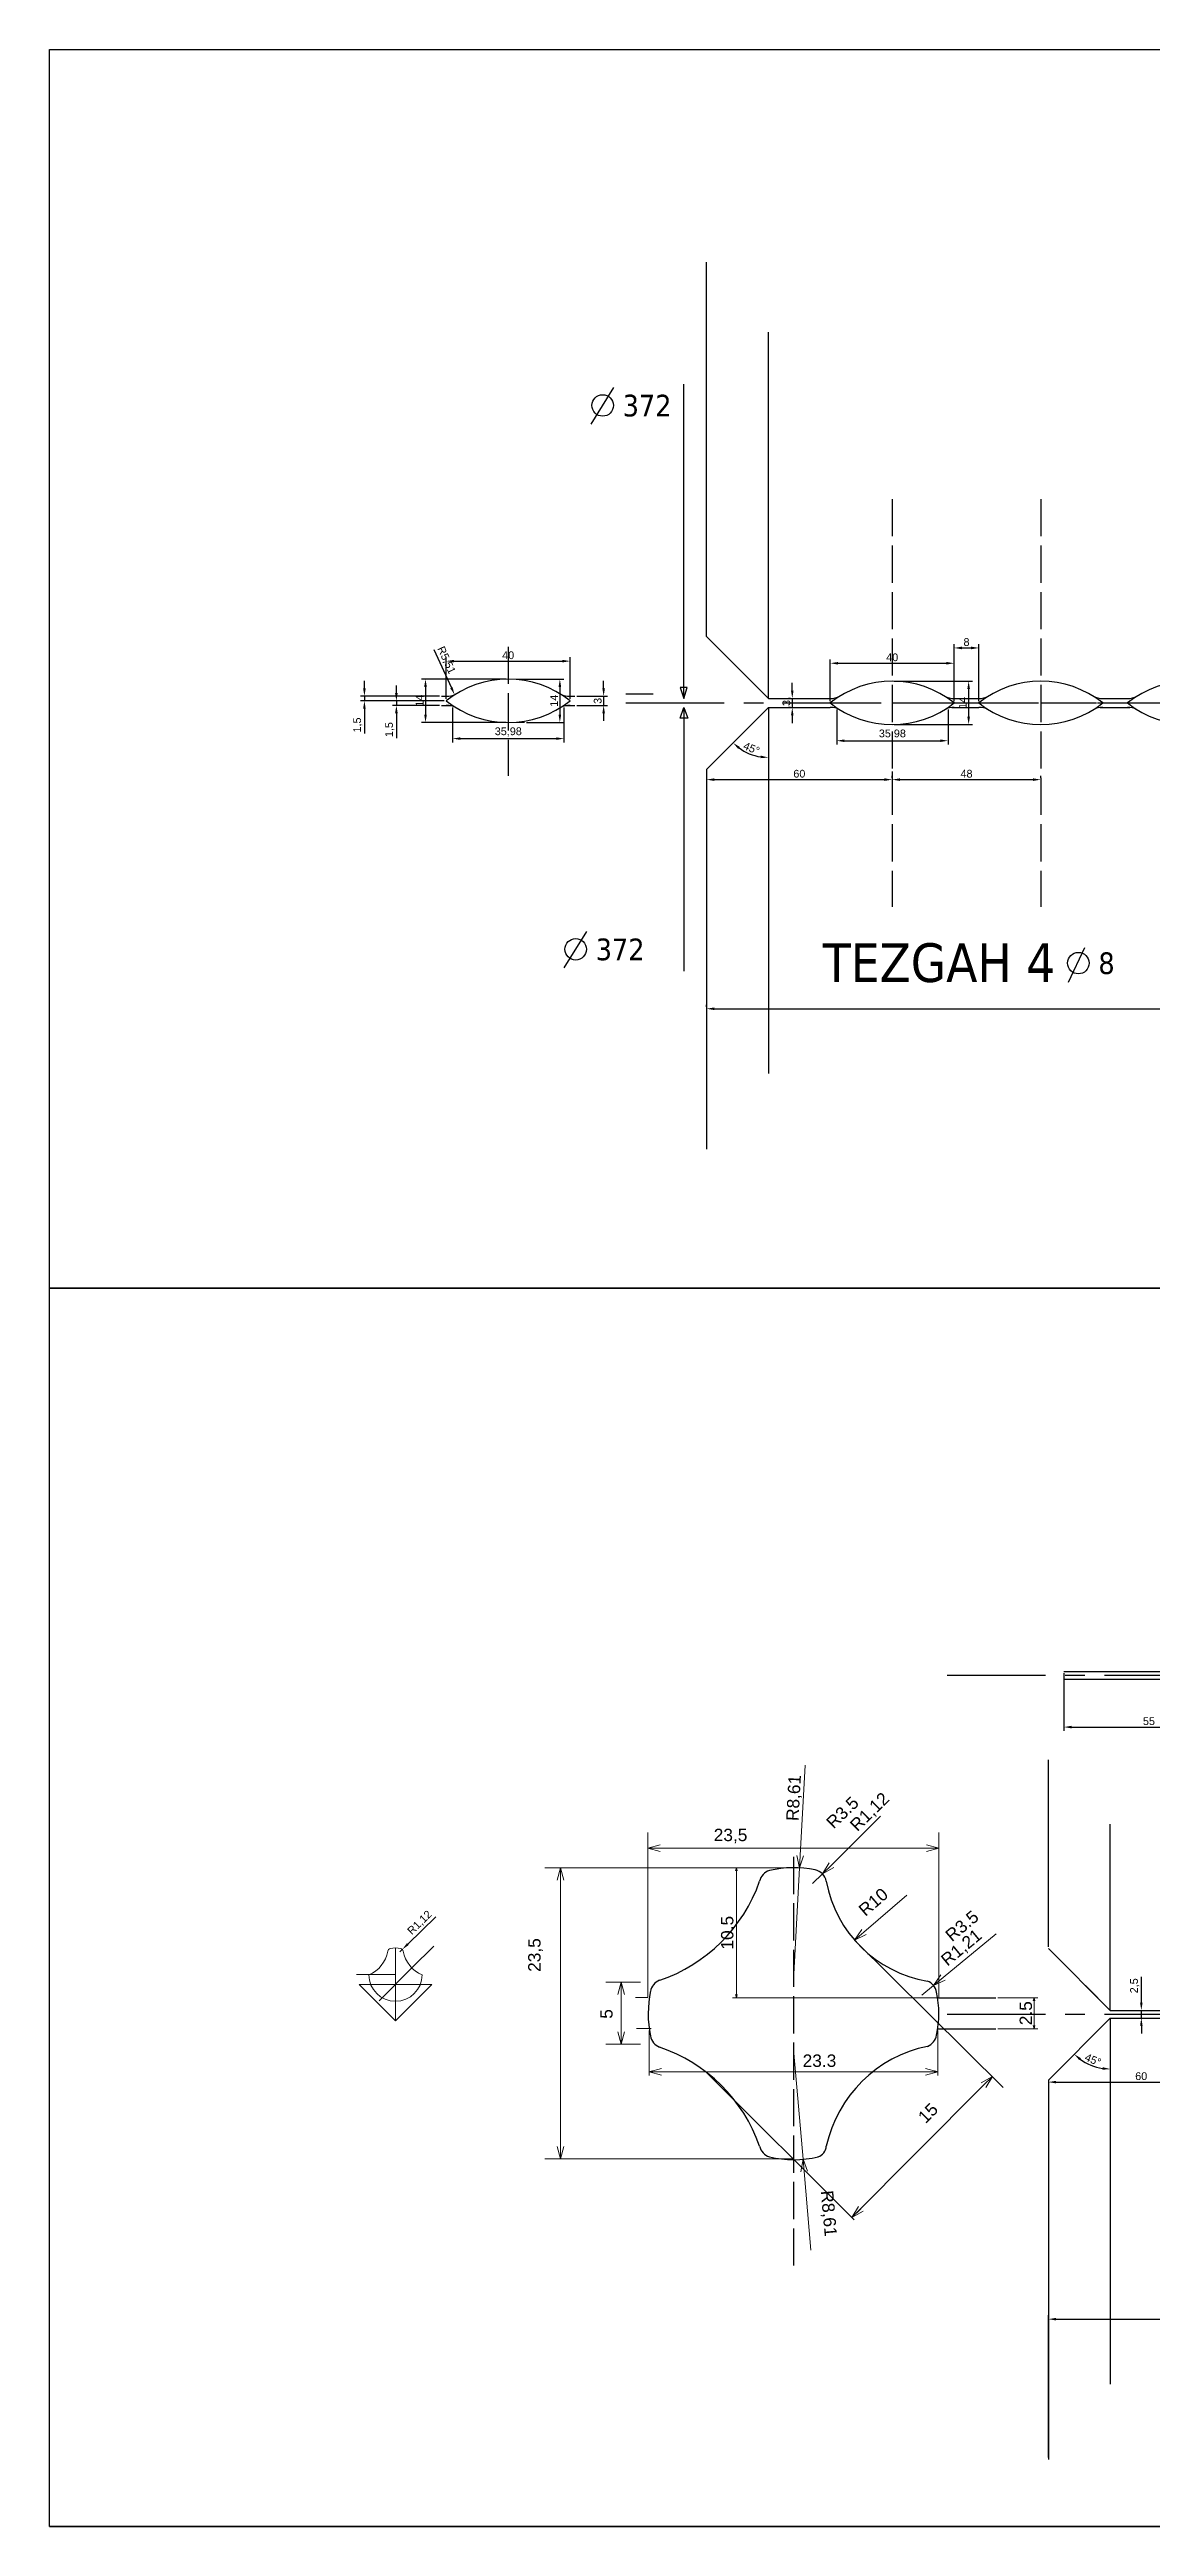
# Model space of a CAD drawing. Header units: millimetres. Extents: x 1526 to 31626, y -4643 to 9189.
# Drawn here: x 23046 to 23402, y -2243 to -1443 of the extents above; entities that cross this region are included whole.
import ezdxf

# ---------------------------------------------------------------- set-up
doc = ezdxf.new("R2010")
doc.units = ezdxf.units.MM
doc.linetypes.add('ACAD_ISO02W100', pattern=[15, 12, -3])
doc.linetypes.add('CENTER', pattern=[50.8, 31.75, -6.35, 6.35, -6.35])
doc.styles.get("Standard").update_dxf_attribs({"font": 'arial.ttf'})
doc.dimstyles.new('ISO-25', dxfattribs={"dimtxt": 2.5, "dimasz": 2.5, "dimexe": 1.25, "dimexo": 0.625, "dimtad": 1, "dimtxsty": 'Standard', "dimcen": 2.5, "dimadec": 0, "dimazin": 0, "dimtfac": 1, "dimtmove": 0, "dimatfit": 3, "dimfxl": 1, "dimarcsym": 0})

# ---------------------------------------------------------------- blocks, each defined once
blk = doc.blocks.new('*D2073')
at = {"color": 0, "lineweight": -2, "transparency": 16777216}
for p, q in [((23285.72, -1650.46), (23285.72, -1647.96)), ((23285.09, -1652.96), (23284.47, -1652.96)), ((23285.09, -1655.96), (23284.47, -1655.96)), ((23285.72, -1652.96), (23285.72, -1655.96)), ((23285.72, -1658.46), (23285.72, -1660.96))]:
    blk.add_line(p, q, dxfattribs=at)
at = {"color": 0, "transparency": 16777216}
for points in [[(23285.3, -1650.46), (23286.13, -1650.46), (23285.72, -1652.96)], [(23285.3, -1658.46), (23286.13, -1658.46), (23285.72, -1655.96)]]:
    blk.add_solid(points, dxfattribs=at)
at = {"layer": 'Defpoints', "color": 0, "transparency": 16777216}
for p in [(23285.72, -1652.96), (23285.72, -1655.96), (23285.72, -1655.96)]:
    blk.add_point(p, dxfattribs=at)
at = {"color": 0, "transparency": 16777216, "insert": (23283.82, -1654.46), "char_height": 2.5, "attachment_point": 5, "rotation": 90}
blk.add_mtext('3', dxfattribs=at)
blk = doc.blocks.new('*D2176')
at = {"color": 0, "lineweight": -2, "transparency": 16777216}
blk.add_arc((23278, -1655.96), 16.11, 233.89829, 261.10171, dxfattribs=at)
at = {"color": 0, "transparency": 16777216}
for points in [[(23268.24, -1669.29), (23268.78, -1668.66), (23266.61, -1667.35)], [(23275.54, -1671.46), (23275.48, -1672.29), (23278, -1672.07)]]:
    blk.add_solid(points, dxfattribs=at)
at = {"layer": 'Defpoints', "color": 0, "transparency": 16777216}
for p in [(23278, -1655.96), (23278, -1655.96), (23269.95, -1669.91), (23258, -1675.96), (23278, -1774.18)]:
    blk.add_point(p, dxfattribs=at)
at = {"color": 0, "transparency": 16777216, "insert": (23272.56, -1669.09), "char_height": 2.5, "attachment_point": 5, "rotation": 337.5}
blk.add_mtext('45°', dxfattribs=at)
blk = doc.blocks.new('*D2177')
at = {"color": 0, "lineweight": -2, "transparency": 16777216}
for p, q in [((23298, -1653.83), (23298, -1640.37)), ((23300.5, -1641.62), (23335.5, -1641.62)), ((23338, -1653.83), (23338, -1640.37))]:
    blk.add_line(p, q, dxfattribs=at)
at = {"color": 0, "transparency": 16777216}
for points in [[(23300.5, -1641.21), (23300.5, -1642.04), (23298, -1641.62)], [(23335.5, -1641.21), (23335.5, -1642.04), (23338, -1641.62)]]:
    blk.add_solid(points, dxfattribs=at)
at = {"layer": 'Defpoints', "color": 0, "transparency": 16777216}
for p in [(23338, -1641.62), (23298, -1654.46), (23338, -1654.46)]:
    blk.add_point(p, dxfattribs=at)
at = {"color": 0, "transparency": 16777216, "insert": (23318, -1639.72), "char_height": 2.5, "attachment_point": 5}
blk.add_mtext('40', dxfattribs=at)
blk = doc.blocks.new('*D2074')
at = {"color": 0, "lineweight": -2, "transparency": 16777216}
for p, q in [((23300.06, -1656.58), (23300.06, -1667.89)), ((23336.03, -1656.58), (23336.03, -1667.89)), ((23302.56, -1666.64), (23333.53, -1666.64))]:
    blk.add_line(p, q, dxfattribs=at)
at = {"color": 0, "transparency": 16777216}
for points in [[(23302.56, -1666.23), (23302.56, -1667.06), (23300.06, -1666.64)], [(23333.53, -1666.23), (23333.53, -1667.06), (23336.03, -1666.64)]]:
    blk.add_solid(points, dxfattribs=at)
at = {"layer": 'Defpoints', "color": 0, "transparency": 16777216}
for p in [(23300.06, -1655.96), (23336.03, -1655.96), (23336.03, -1666.64)]:
    blk.add_point(p, dxfattribs=at)
at = {"color": 0, "transparency": 16777216, "insert": (23318.05, -1664.52), "char_height": 2.5, "attachment_point": 5}
blk.add_mtext('35,98', dxfattribs=at)
blk = doc.blocks.new('*D2178')
at = {"color": 0, "lineweight": -2, "transparency": 16777216}
for p, q in [((23258, -1752.58), (23258, -1751.96)), ((23858, -1797.91), (23858, -1751.96)), ((23260.5, -1753.21), (23855.5, -1753.21))]:
    blk.add_line(p, q, dxfattribs=at)
at = {"color": 0, "transparency": 16777216}
for points in [[(23260.5, -1752.79), (23260.5, -1753.63), (23258, -1753.21)], [(23855.5, -1752.79), (23855.5, -1753.63), (23858, -1753.21)]]:
    blk.add_solid(points, dxfattribs=at)
at = {"layer": 'Defpoints', "color": 0, "transparency": 16777216}
for p in [(23258, -1753.21), (23858, -1753.21), (23858, -1798.53)]:
    blk.add_point(p, dxfattribs=at)
at = {"color": 0, "transparency": 16777216, "insert": (23558, -1751.31), "char_height": 2.5, "attachment_point": 5}
blk.add_mtext('600', dxfattribs=at)
blk = doc.blocks.new('*D2181')
at = {"color": 0, "lineweight": -2, "transparency": 16777216}
for p, q in [((23318.63, -1647.42), (23343.94, -1647.42)), ((23342.69, -1649.92), (23342.69, -1658.92)), ((23318.63, -1661.42), (23343.94, -1661.42))]:
    blk.add_line(p, q, dxfattribs=at)
at = {"color": 0, "transparency": 16777216}
for points in [[(23342.27, -1649.92), (23343.1, -1649.92), (23342.69, -1647.42)], [(23342.27, -1658.92), (23343.1, -1658.92), (23342.69, -1661.42)]]:
    blk.add_solid(points, dxfattribs=at)
at = {"layer": 'Defpoints', "color": 0, "transparency": 16777216}
for p in [(23318, -1647.42), (23318, -1661.42), (23342.69, -1661.42)]:
    blk.add_point(p, dxfattribs=at)
at = {"color": 0, "transparency": 16777216, "insert": (23340.8, -1654.42), "char_height": 2.5, "attachment_point": 5, "rotation": 90}
blk.add_mtext('14', dxfattribs=at)
blk = doc.blocks.new('*D2149')
at = {"color": 0, "lineweight": -2, "transparency": 16777216}
for p, q in [((23368.44, -2221.16), (23368.44, -2175.21)), ((23968.44, -2221.16), (23968.44, -2175.21)), ((23370.94, -2176.46), (23965.94, -2176.46))]:
    blk.add_line(p, q, dxfattribs=at)
at = {"color": 0, "transparency": 16777216}
for points in [[(23370.94, -2176.04), (23370.94, -2176.88), (23368.44, -2176.46)], [(23965.94, -2176.04), (23965.94, -2176.88), (23968.44, -2176.46)]]:
    blk.add_solid(points, dxfattribs=at)
at = {"layer": 'Defpoints', "color": 0, "transparency": 16777216}
for p in [(23968.44, -2176.46), (23368.44, -2221.78), (23968.44, -2221.78)]:
    blk.add_point(p, dxfattribs=at)
at = {"color": 0, "transparency": 16777216, "insert": (23668.44, -2174.56), "char_height": 2.5, "attachment_point": 5}
blk.add_mtext('600', dxfattribs=at)
blk = doc.blocks.new('*D2150')
at = {"color": 0, "lineweight": -2, "transparency": 16777216}
blk.add_arc((23388.44, -2079.21), 16.47, 233.70678, 261.29322, dxfattribs=at)
at = {"color": 0, "transparency": 16777216}
for points in [[(23378.42, -2092.8), (23378.96, -2092.17), (23376.8, -2090.85)], [(23385.98, -2095.07), (23385.92, -2095.9), (23388.44, -2095.68)]]:
    blk.add_solid(points, dxfattribs=at)
at = {"layer": 'Defpoints', "color": 0, "transparency": 16777216}
for p in [(23388.44, -2079.21), (23388.44, -2079.21), (23380.21, -2093.47), (23368.44, -2099.21), (23388.44, -2197.43)]:
    blk.add_point(p, dxfattribs=at)
at = {"color": 0, "transparency": 16777216, "insert": (23382.86, -2092.67), "char_height": 2.5, "attachment_point": 5, "rotation": 337.5}
blk.add_mtext('45°', dxfattribs=at)
blk = doc.blocks.new('*D2000')
at = {"color": 0, "lineweight": -2, "transparency": 16777216}
for p, q in [((23398.48, -2074.21), (23398.48, -2065.85)), ((23389.07, -2076.71), (23399.73, -2076.71)), ((23389.07, -2079.21), (23399.73, -2079.21)), ((23398.48, -2079.21), (23398.48, -2076.71)), ((23398.48, -2081.71), (23398.48, -2084.21))]:
    blk.add_line(p, q, dxfattribs=at)
at = {"color": 0, "transparency": 16777216}
for points in [[(23398.06, -2074.21), (23398.89, -2074.21), (23398.48, -2076.71)], [(23398.06, -2081.71), (23398.89, -2081.71), (23398.48, -2079.21)]]:
    blk.add_solid(points, dxfattribs=at)
at = {"layer": 'Defpoints', "color": 0, "transparency": 16777216}
for p in [(23388.44, -2076.71), (23388.44, -2079.21), (23398.48, -2076.71)]:
    blk.add_point(p, dxfattribs=at)
at = {"color": 0, "transparency": 16777216, "insert": (23396.35, -2068.78), "char_height": 2.5, "attachment_point": 5, "rotation": 90}
blk.add_mtext('2,5', dxfattribs=at)
blk = doc.blocks.new('*D2082')
at = {"color": 0, "lineweight": -2, "transparency": 16777216}
for p, q in [((23258, -1676.58), (23258, -1680.46)), ((23260.5, -1679.21), (23315.5, -1679.21)), ((23318, -1676.58), (23318, -1680.46))]:
    blk.add_line(p, q, dxfattribs=at)
at = {"color": 0, "transparency": 16777216}
for points in [[(23260.5, -1678.79), (23260.5, -1679.63), (23258, -1679.21)], [(23315.5, -1678.79), (23315.5, -1679.63), (23318, -1679.21)]]:
    blk.add_solid(points, dxfattribs=at)
at = {"layer": 'Defpoints', "color": 0, "transparency": 16777216}
for p in [(23258, -1675.96), (23318, -1675.96), (23318, -1679.21)]:
    blk.add_point(p, dxfattribs=at)
at = {"color": 0, "transparency": 16777216, "insert": (23288, -1677.31), "char_height": 2.5, "attachment_point": 5}
blk.add_mtext('60', dxfattribs=at)
blk = doc.blocks.new('*D2083')
at = {"color": 0, "lineweight": -2, "transparency": 16777216}
for p, q in [((23318, -1678.58), (23318, -1677.96)), ((23320.5, -1679.21), (23363.5, -1679.21)), ((23366, -1678.58), (23366, -1677.96))]:
    blk.add_line(p, q, dxfattribs=at)
at = {"color": 0, "transparency": 16777216}
for points in [[(23320.5, -1678.79), (23320.5, -1679.63), (23318, -1679.21)], [(23363.5, -1678.79), (23363.5, -1679.63), (23366, -1679.21)]]:
    blk.add_solid(points, dxfattribs=at)
at = {"layer": 'Defpoints', "color": 0, "transparency": 16777216}
for p in [(23318, -1679.21), (23366, -1679.21), (23366, -1679.21)]:
    blk.add_point(p, dxfattribs=at)
at = {"color": 0, "transparency": 16777216, "insert": (23342, -1677.31), "char_height": 2.5, "attachment_point": 5}
blk.add_mtext('48', dxfattribs=at)
blk = doc.blocks.new('*D2237')
at = {"color": 0, "lineweight": -2, "transparency": 16777216}
for p, q in [((23368.44, -2099.83), (23368.44, -2101.13)), ((23370.94, -2099.88), (23425.94, -2099.88)), ((23428.44, -2099.83), (23428.44, -2101.13))]:
    blk.add_line(p, q, dxfattribs=at)
at = {"color": 0, "transparency": 16777216}
for points in [[(23370.94, -2099.47), (23370.94, -2100.3), (23368.44, -2099.88)], [(23425.94, -2099.47), (23425.94, -2100.3), (23428.44, -2099.88)]]:
    blk.add_solid(points, dxfattribs=at)
at = {"layer": 'Defpoints', "color": 0, "transparency": 16777216}
for p in [(23368.44, -2099.21), (23428.44, -2099.21), (23428.44, -2099.88)]:
    blk.add_point(p, dxfattribs=at)
at = {"color": 0, "transparency": 16777216, "insert": (23398.44, -2097.98), "char_height": 2.5, "attachment_point": 5}
blk.add_mtext('60', dxfattribs=at)
blk = doc.blocks.new('*D2184')
at = {"color": 0, "lineweight": -2, "transparency": 16777216}
for p, q in [((23373.44, -1967.85), (23373.44, -1986.47)), ((23428.44, -1970.35), (23428.44, -1986.47)), ((23375.94, -1985.22), (23425.94, -1985.22))]:
    blk.add_line(p, q, dxfattribs=at)
at = {"color": 0, "transparency": 16777216}
for points in [[(23375.94, -1984.81), (23375.94, -1985.64), (23373.44, -1985.22)], [(23425.94, -1984.81), (23425.94, -1985.64), (23428.44, -1985.22)]]:
    blk.add_solid(points, dxfattribs=at)
at = {"layer": 'Defpoints', "color": 0, "transparency": 16777216}
for p in [(23373.44, -1967.23), (23428.44, -1969.73), (23428.44, -1985.22)]:
    blk.add_point(p, dxfattribs=at)
at = {"color": 0, "transparency": 16777216, "insert": (23400.94, -1983.33), "char_height": 2.5, "attachment_point": 5}
blk.add_mtext('55', dxfattribs=at)
blk = doc.blocks.new('*D2191')
at = {"color": 0, "lineweight": -2, "transparency": 16777216}
for p, q in [((23338, -1653.21), (23338, -1635.43)), ((23340.5, -1636.68), (23343.5, -1636.68)), ((23346, -1653.83), (23346, -1635.43))]:
    blk.add_line(p, q, dxfattribs=at)
at = {"color": 0, "transparency": 16777216}
for points in [[(23340.5, -1636.26), (23340.5, -1637.1), (23338, -1636.68)], [(23343.5, -1636.26), (23343.5, -1637.1), (23346, -1636.68)]]:
    blk.add_solid(points, dxfattribs=at)
at = {"layer": 'Defpoints', "color": 0, "transparency": 16777216}
for p in [(23346, -1636.68), (23338, -1653.83), (23346, -1654.46)]:
    blk.add_point(p, dxfattribs=at)
at = {"color": 0, "transparency": 16777216, "insert": (23342, -1634.78), "char_height": 2.5, "attachment_point": 5}
blk.add_mtext('8', dxfattribs=at)
blk = doc.blocks.new('_Open30')
at = {"color": 0, "linetype": 'ByBlock', "lineweight": -2}
for p, q in [((-1, 0.27), (0, 0)), ((0, 0), (-1, -0.27)), ((0, 0), (-1, 0))]:
    blk.add_line(p, q, dxfattribs=at)
blk = doc.blocks.new('*D1990')
at = {"color": 0, "lineweight": -2, "transparency": 16777216}
for p, q in [((23175.99, -1655.9), (23175.99, -1667.21)), ((23211.97, -1655.9), (23211.97, -1667.21)), ((23178.49, -1665.96), (23209.47, -1665.96))]:
    blk.add_line(p, q, dxfattribs=at)
at = {"color": 0, "transparency": 16777216}
for points in [[(23178.49, -1665.54), (23178.49, -1666.38), (23175.99, -1665.96)], [(23209.47, -1665.54), (23209.47, -1666.38), (23211.97, -1665.96)]]:
    blk.add_solid(points, dxfattribs=at)
at = {"layer": 'Defpoints', "color": 0, "transparency": 16777216}
for p in [(23175.99, -1655.27), (23211.97, -1655.27), (23211.97, -1665.96)]:
    blk.add_point(p, dxfattribs=at)
at = {"color": 0, "transparency": 16777216, "insert": (23193.98, -1663.83), "char_height": 2.5, "attachment_point": 5}
blk.add_mtext('35,98', dxfattribs=at)
blk = doc.blocks.new('*D1991')
at = {"color": 0, "lineweight": -2, "transparency": 16777216}
for p, q in [((23173.94, -1653.15), (23173.94, -1639.69)), ((23213.94, -1653.15), (23213.94, -1639.69)), ((23176.44, -1640.94), (23211.44, -1640.94))]:
    blk.add_line(p, q, dxfattribs=at)
at = {"color": 0, "transparency": 16777216}
for points in [[(23176.44, -1640.52), (23176.44, -1641.36), (23173.94, -1640.94)], [(23211.44, -1640.52), (23211.44, -1641.36), (23213.94, -1640.94)]]:
    blk.add_solid(points, dxfattribs=at)
at = {"layer": 'Defpoints', "color": 0, "transparency": 16777216}
for p in [(23213.94, -1640.94), (23173.94, -1653.77), (23213.94, -1653.77)]:
    blk.add_point(p, dxfattribs=at)
at = {"color": 0, "transparency": 16777216, "insert": (23193.94, -1639.04), "char_height": 2.5, "attachment_point": 5}
blk.add_mtext('40', dxfattribs=at)
blk = doc.blocks.new('*D2117')
at = {"color": 0, "lineweight": -2, "transparency": 16777216}
blk.add_line((23169.91, -1637.18), (23175.59, -1649.51), dxfattribs=at)
at = {"color": 0, "transparency": 16777216}
blk.add_solid([(23175.97, -1649.34), (23175.21, -1649.69), (23176.64, -1651.78)], dxfattribs=at)
at = {"layer": 'Defpoints', "color": 0, "transparency": 16777216}
for p in [(23174.34, -1646.78), (23176.64, -1651.78)]:
    blk.add_point(p, dxfattribs=at)
at = {"color": 0, "lineweight": 15, "transparency": 16777216, "insert": (23173.86, -1640.67), "char_height": 2.5, "attachment_point": 5, "rotation": 294.72613}
blk.add_mtext('R5,51', dxfattribs=at)
blk = doc.blocks.new('*D2118')
at = {"color": 0, "lineweight": -2, "transparency": 16777216}
for p, q in [((23224.78, -1649.77), (23224.78, -1647.27)), ((23216.15, -1652.27), (23226.03, -1652.27)), ((23216.15, -1655.27), (23226.03, -1655.27)), ((23224.78, -1652.27), (23224.78, -1655.27)), ((23224.78, -1657.77), (23224.78, -1660.27))]:
    blk.add_line(p, q, dxfattribs=at)
at = {"color": 0, "transparency": 16777216}
for points in [[(23224.36, -1649.77), (23225.19, -1649.77), (23224.78, -1652.27)], [(23224.36, -1657.77), (23225.19, -1657.77), (23224.78, -1655.27)]]:
    blk.add_solid(points, dxfattribs=at)
at = {"layer": 'Defpoints', "color": 0, "transparency": 16777216}
for p in [(23215.52, -1652.27), (23215.52, -1655.27), (23224.78, -1655.27)]:
    blk.add_point(p, dxfattribs=at)
at = {"color": 0, "lineweight": 15, "transparency": 16777216, "insert": (23222.87, -1653.77), "char_height": 2.5, "attachment_point": 5, "rotation": 90}
blk.add_mtext('3', dxfattribs=at)
blk = doc.blocks.new('*D2119')
at = {"color": 0, "lineweight": -2, "transparency": 16777216}
for p, q in [((23193.31, -1646.74), (23165.99, -1646.74)), ((23167.24, -1649.24), (23167.24, -1658.24)), ((23193.31, -1660.74), (23165.99, -1660.74))]:
    blk.add_line(p, q, dxfattribs=at)
at = {"color": 0, "transparency": 16777216}
for points in [[(23166.82, -1649.24), (23167.66, -1649.24), (23167.24, -1646.74)], [(23166.82, -1658.24), (23167.66, -1658.24), (23167.24, -1660.74)]]:
    blk.add_solid(points, dxfattribs=at)
at = {"layer": 'Defpoints', "color": 0, "transparency": 16777216}
for p in [(23193.94, -1646.74), (23167.24, -1660.74), (23193.94, -1660.74)]:
    blk.add_point(p, dxfattribs=at)
at = {"color": 0, "lineweight": 15, "transparency": 16777216, "insert": (23165.36, -1653.74), "char_height": 2.5, "attachment_point": 5, "rotation": 90}
blk.add_mtext('14', dxfattribs=at)
blk = doc.blocks.new('*D2120')
at = {"color": 0, "lineweight": -2, "transparency": 16777216}
for p, q in [((23196.53, -1646.74), (23211.89, -1646.74)), ((23210.64, -1649.24), (23210.64, -1658.24)), ((23199.82, -1660.74), (23211.89, -1660.74))]:
    blk.add_line(p, q, dxfattribs=at)
at = {"color": 0, "transparency": 16777216}
for points in [[(23210.22, -1649.24), (23211.05, -1649.24), (23210.64, -1646.74)], [(23210.22, -1658.24), (23211.05, -1658.24), (23210.64, -1660.74)]]:
    blk.add_solid(points, dxfattribs=at)
at = {"layer": 'Defpoints', "color": 0, "transparency": 16777216}
for p in [(23195.9, -1646.74), (23199.2, -1660.74), (23210.64, -1660.74)]:
    blk.add_point(p, dxfattribs=at)
at = {"color": 0, "lineweight": 15, "transparency": 16777216, "insert": (23208.76, -1653.74), "char_height": 2.5, "attachment_point": 5, "rotation": 90}
blk.add_mtext('14', dxfattribs=at)
blk = doc.blocks.new('*D2121')
at = {"color": 0, "lineweight": -2, "transparency": 16777216}
for p, q in [((23147.5, -1649.77), (23147.5, -1647.27)), ((23171.78, -1652.27), (23146.25, -1652.27)), ((23173.31, -1653.77), (23146.25, -1653.77)), ((23147.5, -1652.27), (23147.5, -1653.77)), ((23147.5, -1656.27), (23147.5, -1664.36))]:
    blk.add_line(p, q, dxfattribs=at)
at = {"color": 0, "transparency": 16777216}
for points in [[(23147.08, -1649.77), (23147.91, -1649.77), (23147.5, -1652.27)], [(23147.08, -1656.27), (23147.91, -1656.27), (23147.5, -1653.77)]]:
    blk.add_solid(points, dxfattribs=at)
at = {"layer": 'Defpoints', "color": 0, "transparency": 16777216}
for p in [(23147.5, -1653.77), (23172.41, -1652.27), (23173.94, -1653.77)]:
    blk.add_point(p, dxfattribs=at)
at = {"color": 0, "lineweight": 15, "transparency": 16777216, "insert": (23145.37, -1661.57), "char_height": 2.5, "attachment_point": 5, "rotation": 90}
blk.add_mtext('1,5', dxfattribs=at)
blk = doc.blocks.new('*D2122')
at = {"color": 0, "lineweight": -2, "transparency": 16777216}
for p, q in [((23173.31, -1653.77), (23156.58, -1653.77)), ((23171.78, -1655.27), (23156.58, -1655.27)), ((23157.83, -1651.27), (23157.83, -1648.77)), ((23157.83, -1653.77), (23157.83, -1655.27)), ((23157.83, -1657.77), (23157.83, -1665.86))]:
    blk.add_line(p, q, dxfattribs=at)
at = {"color": 0, "transparency": 16777216}
for points in [[(23157.41, -1651.27), (23158.25, -1651.27), (23157.83, -1653.77)], [(23157.41, -1657.77), (23158.25, -1657.77), (23157.83, -1655.27)]]:
    blk.add_solid(points, dxfattribs=at)
at = {"layer": 'Defpoints', "color": 0, "transparency": 16777216}
for p in [(23157.83, -1655.27), (23172.41, -1655.27), (23173.94, -1653.77)]:
    blk.add_point(p, dxfattribs=at)
at = {"color": 0, "lineweight": 15, "transparency": 16777216, "insert": (23155.7, -1663.07), "char_height": 2.5, "attachment_point": 5, "rotation": 90}
blk.add_mtext('1,5', dxfattribs=at)
blk = doc.blocks.new('*D2131')
at = {"color": 0, "lineweight": -2, "transparency": 16777216}
for p, q in [((23170.55, -2046.47), (23161.54, -2055.29)), ((23158.95, -2057.83), (23159.75, -2057.04))]:
    blk.add_line(p, q, dxfattribs=at)
at = {"color": 0, "transparency": 16777216}
blk.add_solid([(23161.25, -2054.99), (23161.83, -2055.59), (23159.75, -2057.04)], dxfattribs=at)
at = {"layer": 'Defpoints', "color": 0, "transparency": 16777216}
for p in [(23158.95, -2057.83), (23159.75, -2057.04)]:
    blk.add_point(p, dxfattribs=at)
at = {"color": 0, "lineweight": 15, "transparency": 16777216, "insert": (23165.45, -2048.48), "char_height": 2.5, "attachment_point": 5, "rotation": 44.42232}
blk.add_mtext('R1,12', dxfattribs=at)

msp = doc.modelspace()

# ---------------------------------------------------------------- linework, layer by layer
for p, q in [((23258.00326, -1632.95665), (23258.00326, -1512.08074)), ((23278.00326, -1650.95665), (23278.00326, -1534.73518)), ((23278.00326, -1652.95665), (23278.00326, -1534.97526)), ((23250.70225, -1652.95665), (23250.70225, -1551.47893)), ((23220.74354, -1564.37401), (23228.02534, -1552.60681)), ((23278.00326, -1652.95665), (23258.00326, -1632.95665)), ((23278.00326, -1652.95665), (23278.00326, -1632.95665)), ((23278.00326, -1652.95665), (23270.00326, -1644.95665)), ((23172.40598, -1652.27309), (23173.93795, -1652.27309)), ((23172.40598, -1655.27309), (23175.99229, -1655.27309)), ((23211.88361, -1655.27309), (23215.52458, -1655.27309)), ((23213.14358, -1652.27309), (23215.52458, -1652.27309)), ((23231.93343, -1651.45665), (23240.7278, -1651.45665)), ((23231.93343, -1654.45665), (23240.7278, -1654.45665)), ((23249.5363, -1659.41164), (23250.70225, -1655.95665)), ((23251.79537, -1649.50166), (23249.53631, -1649.50166)), ((23249.53631, -1649.50166), (23250.70225, -1652.95665)), ((23250.70225, -1655.95665), (23250.70224, -1741.09501)), ((23250.70225, -1652.95665), (23251.79537, -1649.50166)), ((23250.70225, -1655.95665), (23251.98653, -1659.41164)), ((23278.00326, -1655.95665), (23258.00326, -1675.95665)), ((23278.00326, -1652.95665), (23278.00326, -1650.95665)), ((23278.00326, -1652.95665), (23298.00326, -1652.95665)), ((23278.00326, -1655.95665), (23278.00326, -1774.17812)), ((23278.00326, -1655.95665), (23298.00326, -1655.95665)), ((23337.20889, -1652.95665), (23346.00326, -1652.95665)), ((23337.20889, -1655.95665), (23346.00326, -1655.95665)), ((23385.20889, -1652.95665), (23394.00326, -1652.95665)), ((23385.20889, -1652.95665), (23394.00326, -1652.95665)), ((23385.20889, -1655.95665), (23394.00326, -1655.95665)), ((23385.20889, -1655.95665), (23394.00326, -1655.95665)), ((23386.00326, -1652.95665), (23394.79763, -1652.95665)), ((23386.00326, -1655.95665), (23394.79763, -1655.95665)), ((23251.98653, -1659.41164), (23249.5363, -1659.41164)), ((23278.00326, -1657.95665), (23278.00326, -1774.17812)), ((23258.00326, -1675.95665), (23258.00326, -1725.38725)), ((23258.00326, -1675.95665), (23258.00326, -1798.53237)), ((23212.03223, -1740.01745), (23219.31403, -1728.25025)), ((23374.93998, -1744.59663), (23380.23142, -1733.43486)), ((23373.44422, -1967.2291), (23416.78104, -1967.2291)), ((23373.44422, -1969.7291), (23416.77089, -1969.7291)), ((23368.4407, -2056.20851), (23368.4407, -1995.77055)), ((23388.4407, -2076.70851), (23388.4407, -2016.59777)), ((23388.4407, -2074.70851), (23388.4407, -2016.59777)), ((23388.4407, -2076.70851), (23368.4407, -2056.70851)), ((23388.4407, -2076.70851), (23388.4407, -2056.70851)), ((23388.4407, -2076.70851), (23380.4407, -2068.70851)), ((23332.68104, -2072.64549), (23351.49566, -2072.63191)), ((23388.4407, -2079.20851), (23368.4407, -2099.20851)), ((23388.4407, -2076.70851), (23388.4407, -2074.70851)), ((23388.4407, -2076.70851), (23416.79906, -2076.70851)), ((23388.4407, -2079.20851), (23388.4407, -2197.42998)), ((23388.4407, -2079.20851), (23416.78892, -2079.20851)), ((23332.72581, -2082.64549), (23351.49566, -2082.63195)), ((23388.4407, -2081.20851), (23388.4407, -2197.42998)), ((23368.4407, -2099.20851), (23368.4407, -2221.78423)), ((23368.4407, -2099.20851), (23368.4407, -2148.63911))]:
    msp.add_line(p, q)
at = {"linetype": 'ACAD_ISO02W100'}
for p, q in [((23318.00326, -1588.62312), (23318.00326, -1720.29018)), ((23366.00326, -1588.62312), (23366.00326, -1720.29018)), ((23193.93795, -1636.31535), (23193.93795, -1677.96099)), ((23286.11634, -2027.14429), (23286.11634, -2159.62615))]:
    msp.add_line(p, q, dxfattribs=at)
at = {"color": 3, "lineweight": 15}
for p, q in [((23193.93795, -1646.73907), (23195.90041, -1646.73907)), ((23193.93795, -1660.73767), (23199.19863, -1660.73767)), ((23162.84207, -2063.01819), (23169.91313, -2055.94712)), ((23152.23547, -2073.62479), (23162.84207, -2063.01819)), ((23157.53877, -2056.57149), (23157.53877, -2080.07149)), ((23157.53877, -2056.57149), (23157.53877, -2065.18149)), ((23157.53877, -2056.57149), (23157.53877, -2065.18149)), ((23157.53877, -2065.18149), (23144.96951, -2065.18149)), ((23145.78877, -2068.32149), (23169.28877, -2068.32149)), ((23157.53877, -2080.07149), (23145.78877, -2068.32149)), ((23169.28877, -2068.32149), (23157.53877, -2080.07149)), ((23239.07947, -2072.57385), (23235.0945, -2072.57385)), ((23240.11588, -2082.57053), (23235.37809, -2082.57053))]:
    msp.add_line(p, q, dxfattribs=at)
at = {"color": 1, "linetype": 'CENTER'}
for p, q in [((23231.93344, -1654.45665), (23895.85624, -1654.45665)), ((23335.75189, -1968.4791), (24025.04447, -1968.4791)), ((23335.76992, -2077.95851), (24025.0625, -2077.95851))]:
    msp.add_line(p, q, dxfattribs=at)
at = {"lineweight": 5}
for p, q in [((23289.85727, -1997.53656), (23288.30032, -2026.70422)), ((23314.23682, -2013.97122), (23298.34799, -2029.8329)), ((23243.07947, -2024.31889), (23329.07947, -2024.31889)), ((23267.67838, -2071.63191), (23267.67838, -2031.64508)), ((23286.16926, -2065.07394), (23288.0785, -2030.69806)), ((23210.82983, -2034.64508), (23210.82983, -2120.64508)), ((23292.26889, -2035.77066), (23295.48649, -2032.62787)), ((23322.76969, -2039.53625), (23308.86213, -2051.41098)), ((23351.54323, -2051.97556), (23334.41246, -2066.12332)), ((23230.48588, -2071.64549), (23230.48588, -2083.64549)), ((23327.58748, -2071.7554), (23331.32729, -2068.66925)), ((23363.80324, -2073.63191), (23363.80324, -2081.63195)), ((23286.16926, -2090.51294), (23289.20561, -2124.80765)), ((23240.50919, -2096.53597), (23331.72581, -2096.53597)), ((23305.0091, -2143.61476), (23347.52388, -2100.88538)), ((23291.70054, -2154.18662), (23289.55838, -2128.79206))]:
    msp.add_line(p, q, dxfattribs=at)
at = {"color": 251, "lineweight": 5}
for p, q in [((23239.07947, -2072.57385), (23239.07947, -2019.31889)), ((23333.07947, -2072.6452), (23333.07947, -2019.31889)), ((23286.11634, -2030.64508), (23205.82983, -2030.64508)), ((23246.59808, -2030.64508), (23268.92838, -2030.64508)), ((23305.84159, -2054.03325), (23353.8896, -2101.57646)), ((23236.66926, -2067.64549), (23225.48588, -2067.64549)), ((23350.87066, -2072.63191), (23266.42838, -2072.63191)), ((23352.12066, -2072.63191), (23365.05324, -2072.63191)), ((23236.66926, -2087.64549), (23225.48588, -2087.64549)), ((23239.50919, -2083.19885), (23239.50919, -2097.78597)), ((23332.72581, -2083.27049), (23332.72581, -2097.78597)), ((23352.12066, -2082.63195), (23365.05324, -2082.63195)), ((23257.76139, -2096.53597), (23305.75537, -2144.35728)), ((23286.11634, -2124.64508), (23205.82983, -2124.64508))]:
    msp.add_line(p, q, dxfattribs=at)
at = {"color": 2}
for points in [[(23045.7824, -1443.4056), (24080.04857, -1443.4056)], [(23045.7824, -1843.4056), (23045.7824, -1443.4056), (24080.04857, -1443.4056), (24080.04857, -1843.4056), (23045.7824, -1843.4056), (23045.7824, -1443.4056)], [(23045.78237, -2243.4056), (23045.78237, -1843.4056), (24080.04854, -1843.4056), (24080.04854, -2243.4056), (23045.78237, -2243.4056), (23045.78237, -1843.4056)], [(23045.78239, -1843.40559), (24080.04856, -1843.40559)], [(23045.78239, -1843.40559), (24080.04857, -1843.40559)], [(23045.78239, -1843.40559), (24080.04856, -1843.40559)], [(23045.78239, -1843.40559), (24080.04856, -1843.40559)], [(23045.78239, -1843.40559), (24080.04856, -1843.40559)], [(23045.7824, -1843.40559), (24080.04857, -1843.40559)], [(23045.7824, -1843.40559), (24080.04857, -1843.40559)], [(23045.78235, -2243.4056), (24080.04853, -2243.4056)], [(23045.78236, -2243.40559), (24080.04854, -2243.40559)], [(23045.78236, -2243.40559), (24080.04854, -2243.40559)], [(23045.78236, -2243.40559), (24080.04854, -2243.40559)], [(23045.78237, -2243.40559), (24080.04854, -2243.40559)], [(23045.78237, -2243.40559), (24080.04854, -2243.40559)], [(23045.78237, -2243.4056), (24080.04854, -2243.4056)]]:
    msp.add_lwpolyline(points, dxfattribs=at)
for points in [[(23318.00326, -1654.45665), (23336.00326, -1654.45665)], [(23366.00326, -1654.45665), (23384.00326, -1654.45665)]]:
    msp.add_lwpolyline(points)
for centre in [(23224.46683, -1558.35726), (23215.75552, -1734.00071), (23378.14046, -1738.46987)]:
    msp.add_circle(centre, 3.47217)
for centre, radius, start, end in [((23193.93795, -1678.68933), 31.95026, 51.24636038, 128.75363962), ((23318.00326, -1679.37289), 31.95026, 51.24636038, 128.75363962), ((23366.00326, -1679.37289), 31.95026, 51.24636038, 128.75363962), ((23414.00326, -1679.37289), 31.95026, 51.24636038, 128.75363962), ((23174.33514, -1646.78149), 5.50594, 265.86322086, 298.74209723), ((23193.93795, -1628.53866), 32.19901, 231.60078464, 308.39921536), ((23174.33514, -1660.76469), 5.50594, 61.25790277, 94.13677914), ((23213.54077, -1646.78149), 5.50594, 241.25790277, 274.13677914), ((23213.54077, -1660.76469), 5.50594, 85.86322086, 118.74209723), ((23298.40045, -1647.46505), 5.50594, 265.86322086, 298.74209723), ((23318.00326, -1629.22222), 32.19901, 231.60078464, 308.39921536), ((23298.40045, -1661.44825), 5.50594, 61.25790277, 94.13677914), ((23337.60607, -1647.46505), 5.50594, 241.25790277, 274.13677914), ((23337.60607, -1661.44825), 5.50594, 85.86322086, 118.74209723), ((23346.40045, -1647.46505), 5.50594, 265.86322086, 298.74209723), ((23366.00326, -1629.22222), 32.19901, 231.60078464, 308.39921536), ((23346.40045, -1661.44825), 5.50594, 61.25790277, 94.13677914), ((23385.60607, -1647.46505), 5.50594, 241.25790277, 274.13677914), ((23385.60607, -1647.46505), 5.50594, 241.25790277, 274.13677914), ((23385.60607, -1661.44825), 5.50594, 85.86322086, 118.74209723), ((23385.60607, -1661.44825), 5.50594, 85.86322086, 118.74209723), ((23394.40045, -1647.46505), 5.50594, 265.86322086, 298.74209723), ((23414.00326, -1629.22222), 32.19901, 231.60078464, 308.39921536), ((23394.40045, -1661.44825), 5.50594, 61.25790277, 94.13677914), ((23279.88753, -2036.12864), 4.84877, 108.80863816, 166.55671881), ((23286.16926, -2065.07394), 34.42886, 78.336847, 103.1780651), ((23292.26889, -2035.77066), 4.49779, 9.68075903, 78.97137786), ((23226.23518, -2017.88455), 51.84361, 288.7277633, 340.72133626), ((23336.03842, -2027.81791), 39.98866, 190.36749455, 260.40370862), ((23275.21754, -2077.79639), 36.04423, 168.14010093, 191.49417512), ((23244.66133, -2071.50462), 4.84877, 111.59596608, 169.34404673), ((23327.58748, -2071.7554), 4.84877, 10.65595327, 68.40403392), ((23299.65016, -2077.79344), 33.42964, 348.02764616, 11.97235384), ((23244.66133, -2084.08227), 4.84877, 190.65595327, 248.40403392), ((23327.58748, -2083.83148), 4.84877, 291.59596608, 349.34404673), ((23226.23117, -2137.68941), 51.84361, 19.27866374, 71.2722367), ((23337.93027, -2129.68646), 42.223, 101.69427467, 167.53452216), ((23279.88351, -2119.44531), 4.84877, 193.44328119, 251.19136184), ((23286.16926, -2090.51294), 34.42886, 256.8219349, 283.2886663), ((23292.87167, -2120.37445), 3.83608, 287.3917715, 357.03965364)]:
    msp.add_arc(centre, radius, start, end)
at = {"color": 3, "lineweight": 15}
for centre, radius, start, end in [((23145.1644, -2055.94712), 10, 292.11347181, 350.27122739), ((23156.12448, -2057.82623), 1.12, 100.88413562, 170.27122739), ((23157.53877, -2065.18149), 8.61, 79.11586438, 100.88413562), ((23158.95305, -2057.82623), 1.12, 9.72877261, 79.11586438), ((23169.91313, -2055.94712), 10, 189.72877261, 247.88652819), ((23157.53877, -2065.18149), 8.61, 180.19985537, 359.80014463)]:
    msp.add_arc(centre, radius, start, end, dxfattribs=at)

# ---------------------------------------------------------------- block references
at = {"lineweight": 5, "xscale": 4, "yscale": 4, "zscale": 4}
for p, rotation in [((23239.07947, -2024.31889), 180), ((23210.82983, -2030.64508), 90), ((23288.0785, -2030.69806), 266.8210468077883), ((23295.48649, -2032.62787), 224.3260684454978), ((23305.84159, -2054.03325), 220.9628382852195), ((23230.48588, -2067.64549), 90), ((23331.32729, -2068.66925), 219.5299935971035), ((23230.48588, -2087.64549), 270), ((23239.50919, -2096.53597), 180), ((23350.34518, -2098.04984), 45.14423902754008), ((23210.82983, -2124.64508), 270), ((23289.20561, -2124.80765), 95.05960388811141), ((23305.0091, -2143.61476), 225.1442390275401)]:
    msp.add_blockref('_Open30', p, dxfattribs=dict(at, rotation=rotation))
for p in [(23333.07947, -2024.31889), (23332.72581, -2096.53597)]:
    msp.add_blockref('_Open30', p, dxfattribs=at)
at = {"lineweight": 5}
for p, rotation in [((23267.67838, -2030.64508), 90), ((23267.67838, -2072.63191), 270), ((23363.80324, -2072.63191), 90), ((23363.80324, -2082.63195), 270), ((23239.50919, -2096.53597), 180)]:
    msp.add_blockref('_Open30', p, dxfattribs=dict(at, rotation=rotation))
msp.add_blockref('_Open30', (23332.72581, -2096.53597), dxfattribs=at)

# ---------------------------------------------------------------- texts
at = {"char_height": 7, "width": 33.292, "attachment_point": 1}
for s, insert in [('{\\fTahoma|b0|i0|c162|p32;372}', (23230.93333, -1554.89708)), ('{\\fTahoma|b0|i0|c162|p32;372}', (23222.22202, -1730.54053)), ('{\\fTahoma|b0|i0|c162|p32;8}', (23384.60696, -1735.0097))]:
    msp.add_mtext(s, dxfattribs=dict(at, insert=insert))
for s, insert, char_height, attachment_point in [('{\\fTahoma|b0|i0|c162|p32;TEZGAH 4}', (23295.58303, -1732.06088), 12.5, 1), ('23,5', (23265.7751, -2020.42676), 4, 5)]:
    msp.add_mtext(s, dxfattribs=dict(insert=insert, char_height=char_height, attachment_point=attachment_point))
at = {"lineweight": 15, "char_height": 4, "attachment_point": 5}
for s, insert, rotation in [('R8,61', (23286.49529, -2008.10379), 86.82104681), ('R1,12', (23310.93528, -2012.81261), 44.32606845), ('10.5', (23264.72005, -2051.6385), 90), ('R1,21', (23340.54348, -2056.64662), 39.5299936), ('2.5', (23361.17824, -2077.63193), 90), ('R8,61', (23297.19833, -2142.34225), 275.05960389)]:
    msp.add_mtext(s, dxfattribs=dict(at, insert=insert, rotation=rotation))
at = {"color": 1, "lineweight": 15, "char_height": 4, "attachment_point": 5}
for insert, rotation in [((23301.93853, -2012.81261), 44), ((23340.54348, -2049.45865), 40)]:
    msp.add_mtext('R3.5', dxfattribs=dict(at, insert=insert, rotation=rotation))
at = {"char_height": 4, "attachment_point": 5}
for s, insert, rotation in [('R10', (23311.91235, -2041.71976), 40.96283829), ('23,5', (23202.77313, -2058.84577), 90), ('5', (23225.70369, -2077.8644), 90), ('15', (23329.56868, -2109.89016), 45.14423903)]:
    msp.add_mtext(s, dxfattribs=dict(at, insert=insert, rotation=rotation))
at = {"lineweight": 15, "insert": (23294.50308, -2092.99335), "char_height": 4, "attachment_point": 5}
msp.add_mtext('23.3', dxfattribs=at)

# ---------------------------------------------------------------- dimensions: what is measured, and where the dimension line sits
at = {"color": 3, "lineweight": 15}
dim = msp.add_radius_dim(center=(23174.33514, -1646.78149), mpoint=(23176.63817, -1651.78264), dimstyle='ISO-25', dxfattribs=at)
dim.commit()
dim.dimension.update_dxf_attribs({"geometry": '*D2117', "text_midpoint": (23171.93251, -1641.56407), "dimtype": 164})
for base, p1, p2, picture, middle in [((23213.93795, -1640.94035), (23173.93795, -1653.77309), (23213.93795, -1653.77309), '*D1991', (23193.93795, -1639.03892)), ((23338.00326, -1641.62391), (23298.00326, -1654.45665), (23338.00326, -1654.45665), '*D2177', (23318.00326, -1639.72248)), ((23346.00326, -1636.68012), (23338.00326, -1653.83165), (23346.00326, -1654.45665), '*D2191', (23342.00326, -1634.77869)), ((23211.96947, -1665.96106), (23175.99229, -1655.27309), (23211.96947, -1655.27392), '*D1990', (23193.98088, -1663.83368)), ((23336.03478, -1666.64462), (23300.0576, -1655.95665), (23336.03478, -1655.95748), '*D2074', (23318.04619, -1664.51723)), ((23318.00326, -1679.20858), (23258.00326, -1675.95665), (23318.00326, -1675.95665), '*D2082', (23288.00326, -1677.30715)), ((23366.00326, -1679.20858), (23318.00326, -1679.20858), (23366.00326, -1679.20858), '*D2083', (23342.00326, -1677.30715)), ((23858.00326, -1753.20848), (23258.00326, -1753.20848), (23858.00326, -1798.53237), '*D2178', (23558.00326, -1751.30705)), ((23428.44107, -1985.22307), (23373.44422, -1967.2291), (23428.44107, -1969.7291), '*D2184', (23400.94265, -1983.32675)), ((23428.4407, -2099.88353), (23368.4407, -2099.20851), (23428.4407, -2099.20851), '*D2237', (23398.4407, -2097.98209)), ((23968.4407, -2176.46034), (23368.4407, -2221.78423), (23968.4407, -2221.78423), '*D2149', (23668.4407, -2174.5589))]:
    dim = msp.add_linear_dim(base=base, p1=p1, p2=p2, dimstyle='ISO-25')
    dim.commit()
    dim.dimension.update_dxf_attribs({"geometry": picture, "text_midpoint": middle})
for base, p1, p2, picture, middle in [((23147.49632, -1653.77309), (23172.40598, -1652.27309), (23173.93795, -1653.77309), '*D2121', (23145.36894, -1661.56555)), ((23167.24142, -1660.73767), (23193.93795, -1646.73907), (23193.93795, -1660.73767), '*D2119', (23165.3613, -1653.73837)), ((23210.63664, -1660.73767), (23195.90041, -1646.73907), (23199.19863, -1660.73767), '*D2120', (23208.75652, -1653.73837)), ((23224.77618, -1655.27309), (23215.52458, -1652.27309), (23215.52458, -1655.27309), '*D2118', (23222.8739, -1653.77309)), ((23157.83112, -1655.27309), (23173.93795, -1653.77309), (23172.40598, -1655.27309), '*D2122', (23155.70374, -1663.06555))]:
    dim = msp.add_linear_dim(base=base, p1=p1, p2=p2, angle=90, dimstyle='ISO-25', dxfattribs=at)
    dim.commit()
    dim.dimension.update_dxf_attribs({"geometry": picture, "text_midpoint": middle})
for base, p1, p2, picture, middle in [((23285.71816, -1655.95665), (23285.71816, -1652.95665), (23285.71816, -1655.95665), '*D2073', (23283.81587, -1654.45665)), ((23342.68501, -1661.42123), (23318.00326, -1647.42263), (23318.00326, -1661.42123), '*D2181', (23340.80489, -1654.42193)), ((23398.47688, -2076.70851), (23388.4407, -2079.20851), (23388.4407, -2076.70851), '*D2000', (23396.3495, -2068.77706))]:
    dim = msp.add_linear_dim(base=base, p1=p1, p2=p2, angle=90, dimstyle='ISO-25')
    dim.commit()
    dim.dimension.update_dxf_attribs({"geometry": picture, "text_midpoint": middle})
for base, line1, line2, picture, middle in [((23269.94646, -1669.91144), ((23278.00326, -1655.95665), (23278.00326, -1774.17812)), ((23278.00326, -1655.95665), (23258.00326, -1675.95665)), '*D2176', (23272.56254, -1669.09171)), ((23380.20704, -2093.46963), ((23388.4407, -2079.20851), (23388.4407, -2197.42998)), ((23388.4407, -2079.20851), (23368.4407, -2099.20851)), '*D2150', (23382.86462, -2092.67036))]:
    dim = msp.add_angular_dim_2l(base=base, line1=line1, line2=line2, dimstyle='ISO-25')
    dim.commit()
    dim.dimension.update_dxf_attribs({"geometry": picture, "text_midpoint": middle})
dim = msp.add_radius_dim(center=(23158.95305, -2057.82623), mpoint=(23159.75296, -2057.04229), dimstyle='ISO-25', dxfattribs=at)
dim.commit()
dim.dimension.update_dxf_attribs({"geometry": '*D2131', "text_midpoint": (23165.4455, -2048.4847)})

doc.saveas('drawing.dxf')
